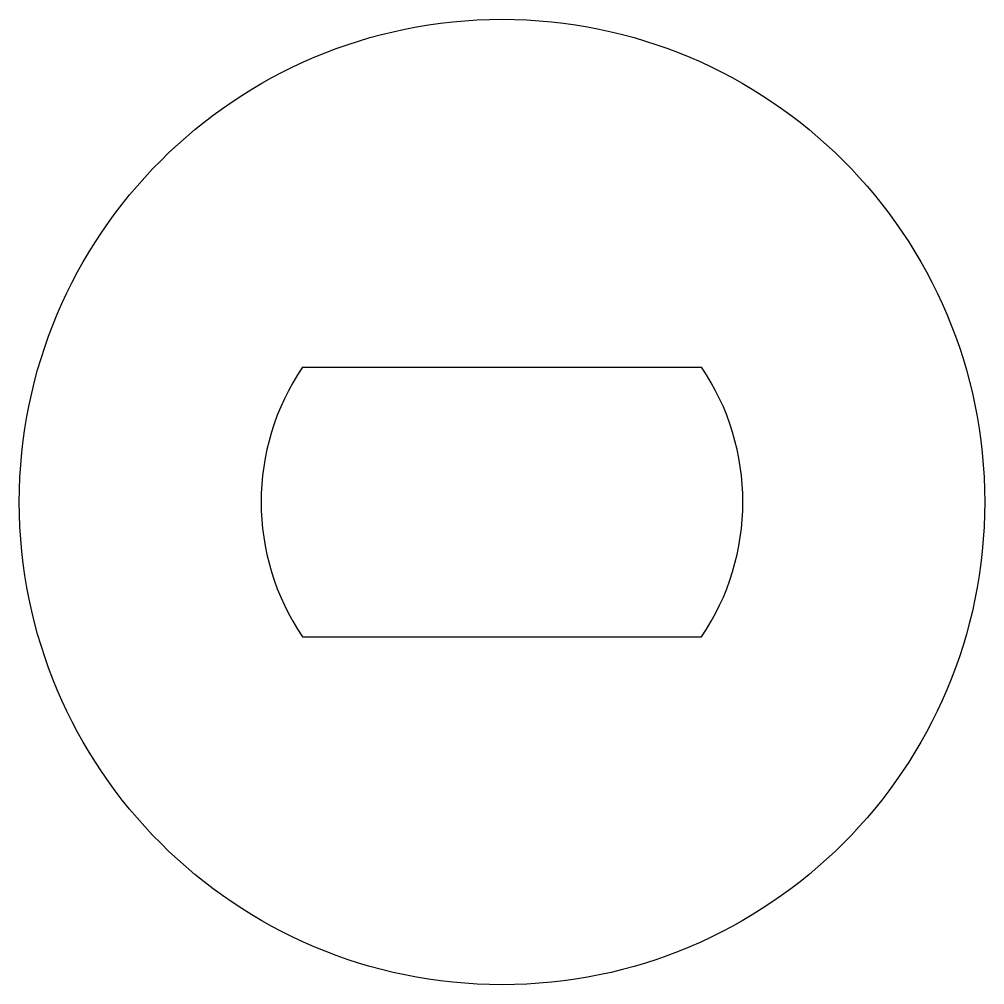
# Model space of a CAD drawing. Header units: millimetres. Extents: x 2.4 to 12.4, y 2.4 to 12.4.
import ezdxf

# ---------------------------------------------------------------- set-up
doc = ezdxf.new("R2010")
doc.units = ezdxf.units.MM
doc.header["$MEASUREMENT"] = 0

msp = doc.modelspace()

# ---------------------------------------------------------------- linework, layer by layer
for p, q in [((5.348, 8.766), (9.49, 8.766)), ((5.348, 5.966), (9.49, 5.966))]:
    msp.add_line(p, q)
msp.add_circle((7.419, 7.366), 5.01)
for start, end in [(145.9442, 214.0558), (325.9442, 34.0558)]:
    msp.add_arc((7.419, 7.366), 2.5, start, end)

doc.saveas('drawing.dxf')
